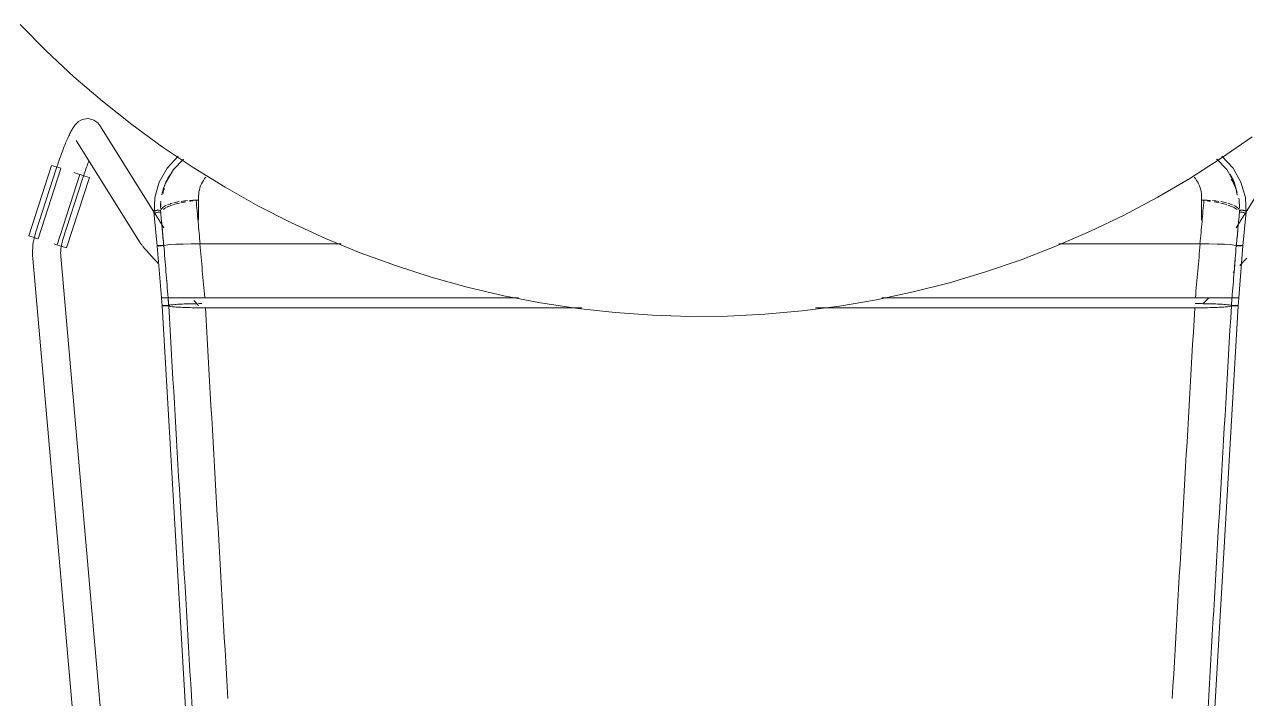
# Model space of a CAD drawing. Header units: millimetres. Extents: x 155927 to 317870, y -36033 to 97293.
# Drawn here: x 209891 to 210412, y 11743 to 12030 of the extents above; entities that cross this region are included whole.
import ezdxf

# ---------------------------------------------------------------- set-up
doc = ezdxf.new("R2010")
doc.units = ezdxf.units.MM
doc.header["$MEASUREMENT"] = 0
doc.layers.add('I-FURN', color=8, linetype='CONTINUOUS', lineweight=9)

msp = doc.modelspace()

# ---------------------------------------------------------------- linework, layer by layer
at = {"layer": 'I-FURN'}
for p, q in [((209889.43, 12030.43), (209900.68, 12019.05)), ((209900.68, 12019.05), (209912.37, 12008.14)), ((209912.37, 12008.14), (209924.5, 11997.7)), ((209924.5, 11997.7), (209937.03, 11987.76)), ((209912.04, 11986.45), (209911.8, 11986.06)), ((209912.29, 11986.84), (209912.04, 11986.45)), ((209912.57, 11987.23), (209912.29, 11986.84)), ((209912.88, 11987.63), (209912.57, 11987.23)), ((209913.25, 11988.06), (209912.88, 11987.63)), ((209913.72, 11988.52), (209913.25, 11988.06)), ((209914.35, 11989.04), (209913.72, 11988.52)), ((209915.26, 11989.61), (209914.35, 11989.04)), ((209916.64, 11990.13), (209915.26, 11989.61)), ((209918.61, 11990.3), (209916.64, 11990.13)), ((209920.84, 11989.71), (209918.61, 11990.3)), ((209922.57, 11988.49), (209920.84, 11989.71)), ((209922.57, 11988.49), (209923.47, 11987.37)), ((209946.5, 11950.6), (209923.47, 11987.37)), ((209937.03, 11987.76), (209949.95, 11978.32)), ((210435.25, 11987.37), (210412.22, 11950.6)), ((209909.47, 11981.38), (209909.22, 11980.82)), ((209909.71, 11981.92), (209909.47, 11981.38)), ((209909.94, 11982.45), (209909.71, 11981.92)), ((209910.18, 11982.96), (209909.94, 11982.45)), ((209910.41, 11983.45), (209910.18, 11982.96)), ((209910.64, 11983.93), (209910.41, 11983.45)), ((209910.87, 11984.38), (209910.64, 11983.93)), ((209911.1, 11984.82), (209910.87, 11984.38)), ((209911.33, 11985.25), (209911.1, 11984.82)), ((209911.56, 11985.66), (209911.33, 11985.25)), ((209911.8, 11986.06), (209911.56, 11985.66)), ((209913.3, 11981), (209940.6, 11937.41)), ((210401.64, 11973.44), (210414.76, 11982.6)), ((209907.47, 11976.45), (209907.22, 11975.77)), ((209907.73, 11977.11), (209907.47, 11976.45)), ((209907.98, 11977.77), (209907.73, 11977.11)), ((209908.23, 11978.41), (209907.98, 11977.77)), ((209908.48, 11979.03), (209908.23, 11978.41)), ((209908.73, 11979.64), (209908.48, 11979.03)), ((209908.98, 11980.24), (209908.73, 11979.64)), ((209909.22, 11980.82), (209908.98, 11980.24)), ((209949.95, 11978.32), (209963.24, 11969.41)), ((209905.45, 11970.78), (209905.2, 11970.04)), ((209905.7, 11971.51), (209905.45, 11970.78)), ((209905.95, 11972.24), (209905.7, 11971.51)), ((209906.2, 11972.96), (209905.95, 11972.24)), ((209906.45, 11973.68), (209906.2, 11972.96)), ((209906.71, 11974.38), (209906.45, 11973.68)), ((209906.96, 11975.08), (209906.71, 11974.38)), ((209907.22, 11975.77), (209906.96, 11975.08)), ((209918.19, 11970.85), (209917.96, 11970.21)), ((209918.43, 11971.49), (209918.19, 11970.85)), ((209918.66, 11972.11), (209918.43, 11971.49)), ((209952.1, 11969.18), (209956.85, 11974.33)), ((209954.79, 11968.6), (209959.05, 11973.07)), ((210388.16, 11964.82), (210401.64, 11973.44)), ((210403.93, 11968.6), (210399.67, 11973.07)), ((210406.62, 11969.18), (210401.87, 11974.33)), ((209893.1, 11940.39), (209902.78, 11970.4)), ((209904.81, 11968.84), (209896.1, 11942.03)), ((209897.14, 11939.09), (209906.83, 11969.09)), ((209902.78, 11970.4), (209904.74, 11969.77)), ((209904.74, 11969.77), (209906.71, 11969.13)), ((209904.96, 11969.3), (209904.81, 11968.84)), ((209905.2, 11970.04), (209904.96, 11969.3)), ((209914.9, 11966.49), (209905.21, 11936.48)), ((209914.8, 11966.52), (209912.32, 11967.32)), ((209915.02, 11966.45), (209916.99, 11965.81)), ((209916.33, 11965.46), (209916.22, 11965.14)), ((209916.56, 11966.16), (209916.33, 11965.46)), ((209916.79, 11966.85), (209916.56, 11966.16)), ((209917.02, 11967.53), (209916.79, 11966.85)), ((209916.99, 11965.81), (209918.94, 11965.18)), ((209917.25, 11968.21), (209917.02, 11967.53)), ((209917.49, 11968.88), (209917.25, 11968.21)), ((209917.72, 11969.55), (209917.49, 11968.88)), ((209917.96, 11970.21), (209917.72, 11969.55)), ((209948.71, 11963.17), (209952.1, 11969.18)), ((209951.42, 11962.77), (209954.79, 11968.6)), ((209963.24, 11969.41), (209976.87, 11961.03)), ((210407.3, 11962.77), (210403.93, 11968.6)), ((210410.01, 11963.17), (210406.62, 11969.18)), ((209907.51, 11938.32), (209916.22, 11965.14)), ((209909.25, 11935.18), (209918.94, 11965.18)), ((209946.84, 11956.65), (209948.71, 11963.17)), ((209976.87, 11961.03), (209990.83, 11953.21)), ((210374.35, 11956.74), (210388.16, 11964.82)), ((210411.88, 11956.65), (210410.01, 11963.17)), ((209946.55, 11949.74), (209946.84, 11956.65)), ((209964.5, 11955.53), (209965.55, 11955.53)), ((209965.49, 11956.77), (209965.49, 11947.02)), ((210360.23, 11949.22), (210374.35, 11956.74)), ((210393.17, 11955.53), (210394.22, 11955.53)), ((210393.23, 11947.02), (210393.23, 11956.77)), ((210412.17, 11949.74), (210411.88, 11956.65)), ((209946.43, 11950.64), (209947.85, 11936.15)), ((209950.77, 11943.78), (209946.73, 11950.23)), ((209990.83, 11953.21), (210005.09, 11945.96)), ((210411.99, 11950.23), (210407.95, 11943.78)), ((210412.29, 11950.64), (210410.87, 11936.15)), ((210005.09, 11945.96), (210019.62, 11939.27)), ((210345.82, 11942.28), (210360.23, 11949.22)), ((209895.05, 11939.76), (209893.1, 11940.39)), ((209897.02, 11939.13), (209895.05, 11939.76)), ((209895.48, 11939.83), (209895.24, 11938.72)), ((209895.77, 11940.94), (209895.48, 11939.83)), ((209896.1, 11942.03), (209895.77, 11940.94)), ((210331.14, 11935.91), (210345.82, 11942.28)), ((209894.72, 11934.18), (209894.7, 11933.04)), ((209894.78, 11935.32), (209894.72, 11934.18)), ((209894.88, 11936.46), (209894.78, 11935.32)), ((209895.04, 11937.59), (209894.88, 11936.46)), ((209895.24, 11938.72), (209895.04, 11937.59)), ((209905.11, 11936.51), (209903.95, 11936.89)), ((209907.3, 11935.81), (209905.33, 11936.44)), ((209906.71, 11933.74), (209906.74, 11934.41)), ((209906.74, 11934.41), (209906.8, 11935.06)), ((209906.8, 11935.06), (209906.89, 11935.72)), ((209906.89, 11935.72), (209907, 11936.37)), ((209907, 11936.37), (209907.14, 11937.02)), ((209907.14, 11937.02), (209907.31, 11937.66)), ((209909.25, 11935.18), (209907.3, 11935.81)), ((209907.31, 11937.66), (209907.5, 11938.3)), ((209907.5, 11938.3), (209907.51, 11938.32)), ((209940.6, 11937.41), (209940.82, 11937.09)), ((209940.82, 11937.09), (209941, 11936.83)), ((209941, 11936.83), (209941.17, 11936.6)), ((209941.17, 11936.6), (209941.35, 11936.38)), ((209941.35, 11936.38), (209941.53, 11936.16)), ((209941.53, 11936.16), (209941.72, 11935.93)), ((209941.72, 11935.93), (209941.92, 11935.69)), ((209941.92, 11935.69), (209942.13, 11935.43)), ((209942.13, 11935.43), (209942.36, 11935.17)), ((209942.36, 11935.17), (209942.61, 11934.89)), ((209942.61, 11934.89), (209942.86, 11934.59)), ((209942.86, 11934.59), (209943.14, 11934.28)), ((209943.14, 11934.28), (209943.42, 11933.96)), ((209947.92, 11936.17), (209947.85, 11936.15)), ((209947.85, 11936.15), (209947.92, 11936.12)), ((209947.86, 11936.15), (209947.92, 11936.17)), ((209947.86, 11936.15), (209949.68, 11913.94)), ((209947.92, 11936.12), (209947.86, 11936.15)), ((209948.11, 11936.2), (209947.92, 11936.17)), ((209947.92, 11936.12), (209948.1, 11936.1)), ((209948.11, 11936.1), (209947.92, 11936.12)), ((209948.1, 11936.1), (209948.4, 11936.07)), ((209948.41, 11936.22), (209948.11, 11936.2)), ((209948.11, 11936.2), (209948.41, 11936.22)), ((209948.4, 11936.07), (209948.11, 11936.1)), ((209948.4, 11936.07), (209948.78, 11936.06)), ((209948.78, 11936.06), (209948.4, 11936.07)), ((209948.79, 11936.23), (209948.41, 11936.22)), ((209948.41, 11936.22), (209948.79, 11936.23)), ((209948.78, 11936.06), (209949.23, 11936.05)), ((209949.23, 11936.05), (209948.78, 11936.06)), ((209949.24, 11936.24), (209948.79, 11936.23)), ((209948.79, 11936.23), (209949.25, 11936.24)), ((209949.23, 11936.05), (209949.72, 11936.04)), ((209949.72, 11936.04), (209949.23, 11936.05)), ((209949.73, 11936.25), (209949.24, 11936.24)), ((209949.25, 11936.24), (209949.74, 11936.25)), ((209950.23, 11936.25), (209949.73, 11936.25)), ((209949.74, 11936.25), (209950.24, 11936.25)), ((209950.22, 11936.04), (209950.69, 11936.05)), ((209950.69, 11936.05), (209950.22, 11936.04)), ((209950.7, 11936.24), (209950.23, 11936.25)), ((209950.24, 11936.25), (209950.71, 11936.24)), ((209951.59, 11936.43), (209950.7, 11936.24)), ((209950.71, 11936.24), (209951.59, 11936.43)), ((209951.59, 11936.43), (209953.31, 11936.61)), ((209953.33, 11936.61), (209951.59, 11936.43)), ((209953.33, 11936.61), (209955.77, 11936.76)), ((209955.81, 11936.76), (209953.33, 11936.61)), ((209955.8, 11936.76), (209958.84, 11936.87)), ((209958.91, 11936.88), (209955.81, 11936.76)), ((209958.9, 11936.88), (209962.35, 11936.95)), ((209962.34, 11936.95), (209958.91, 11936.88)), ((209966.2, 11936.98), (209962.44, 11936.95)), ((209962.44, 11936.95), (209966.08, 11936.98)), ((210026.32, 11936.98), (209966.2, 11936.98)), ((209966.2, 11936.98), (210026.32, 11936.98)), ((210019.62, 11939.27), (210034.42, 11933.18)), ((210316.22, 11930.14), (210331.14, 11935.91)), ((210392.52, 11936.98), (210332.4, 11936.98)), ((210332.4, 11936.98), (210392.52, 11936.98)), ((210396.28, 11936.95), (210392.52, 11936.98)), ((210392.64, 11936.98), (210396.28, 11936.95)), ((210396.37, 11936.95), (210399.82, 11936.88)), ((210399.81, 11936.88), (210396.38, 11936.95)), ((210402.91, 11936.76), (210399.81, 11936.88)), ((210399.88, 11936.87), (210402.92, 11936.76)), ((210405.39, 11936.61), (210402.91, 11936.76)), ((210402.95, 11936.76), (210405.39, 11936.61)), ((210407.13, 11936.43), (210405.39, 11936.61)), ((210405.41, 11936.61), (210407.13, 11936.43)), ((210407.13, 11936.43), (210408.01, 11936.24)), ((210408.02, 11936.24), (210407.13, 11936.43)), ((210408.01, 11936.24), (210408.48, 11936.25)), ((210408.49, 11936.25), (210408.02, 11936.24)), ((210408.03, 11936.05), (210408.5, 11936.04)), ((210408.5, 11936.04), (210408.03, 11936.05)), ((210408.48, 11936.25), (210408.98, 11936.25)), ((210408.99, 11936.25), (210408.49, 11936.25)), ((210408.5, 11936.04), (210409, 11936.04)), ((210409, 11936.04), (210408.5, 11936.04)), ((210408.98, 11936.25), (210409.47, 11936.24)), ((210409.48, 11936.24), (210408.99, 11936.25)), ((210409, 11936.04), (210409.49, 11936.05)), ((210409.49, 11936.05), (210409, 11936.04)), ((210410.86, 11936.15), (210409.04, 11913.94)), ((210409.47, 11936.24), (210409.93, 11936.23)), ((210409.93, 11936.23), (210409.48, 11936.24)), ((210409.49, 11936.05), (210409.94, 11936.06)), ((210409.94, 11936.06), (210409.49, 11936.05)), ((210410.31, 11936.22), (210409.93, 11936.23)), ((210409.93, 11936.23), (210410.31, 11936.22)), ((210410.61, 11936.2), (210410.31, 11936.22)), ((210410.31, 11936.22), (210410.6, 11936.2)), ((210410.32, 11936.07), (210410.62, 11936.1)), ((210410.61, 11936.1), (210410.32, 11936.07)), ((210410.8, 11936.17), (210410.61, 11936.2)), ((210410.8, 11936.12), (210410.61, 11936.1)), ((210410.62, 11936.1), (210410.8, 11936.12)), ((210410.8, 11936.17), (210410.86, 11936.15)), ((210410.87, 11936.15), (210410.8, 11936.17)), ((210410.8, 11936.12), (210410.87, 11936.15)), ((210410.86, 11936.15), (210410.8, 11936.12)), ((209894.7, 11933.04), (209894.73, 11931.9)), ((209894.73, 11931.9), (209894.8, 11930.76)), ((209894.8, 11930.76), (209894.81, 11930.71)), ((209894.81, 11930.71), (209933.76, 11487.39)), ((209906.7, 11933.08), (209906.71, 11933.74)), ((209906.72, 11932.42), (209906.7, 11933.08)), ((209906.76, 11931.76), (209906.72, 11932.42)), ((209944.06, 11507.26), (209906.76, 11931.76)), ((209943.42, 11933.96), (209943.73, 11933.62)), ((209943.73, 11933.62), (209944.04, 11933.27)), ((209944.04, 11933.27), (209944.37, 11932.91)), ((209944.37, 11932.91), (209944.71, 11932.53)), ((209944.71, 11932.53), (209945.07, 11932.14)), ((209945.07, 11932.14), (209945.44, 11931.74)), ((209945.44, 11931.74), (209945.82, 11931.33)), ((209945.82, 11931.33), (209946.21, 11930.9)), ((209946.21, 11930.9), (209946.61, 11930.47)), ((209946.61, 11930.47), (209947.03, 11930.02)), ((209947.03, 11930.02), (209947.45, 11929.57)), ((209947.45, 11929.57), (209947.88, 11929.11)), ((209947.88, 11929.11), (209948.32, 11928.63)), ((210034.42, 11933.18), (210049.44, 11927.68)), ((210301.08, 11924.97), (210316.22, 11930.14)), ((210410.84, 11929.11), (210410.4, 11928.63)), ((210411.27, 11929.57), (210410.84, 11929.11)), ((210411.69, 11930.02), (210411.27, 11929.57)), ((210412.11, 11930.47), (210411.69, 11930.02)), ((210412.51, 11930.9), (210412.11, 11930.47)), ((210049.44, 11927.68), (210064.67, 11922.79)), ((210285.75, 11920.4), (210301.08, 11924.97)), ((210407.14, 11925.19), (210406.65, 11924.68)), ((210409.95, 11928.16), (210409.49, 11927.67)), ((210410.4, 11928.63), (210409.95, 11928.16)), ((210064.67, 11922.79), (210080.09, 11918.51)), ((210080.09, 11918.51), (210095.66, 11914.85)), ((210270.24, 11916.46), (210285.75, 11920.4)), ((209949.68, 11913.94), (209949.75, 11913.95)), ((209949.74, 11913.95), (209949.68, 11913.94)), ((209949.95, 11910.59), (209949.68, 11913.94)), ((209949.75, 11913.94), (209949.68, 11913.94)), ((209949.68, 11913.94), (209949.75, 11913.94)), ((209950.23, 11913.95), (209949.93, 11913.95)), ((209949.94, 11913.95), (209950.23, 11913.95)), ((209950.23, 11913.95), (209950.61, 11913.95)), ((209950.61, 11913.95), (209950.23, 11913.95)), ((209950.62, 11913.94), (209950.23, 11913.94)), ((209950.23, 11913.94), (209950.61, 11913.94)), ((209950.61, 11913.95), (209951.06, 11913.95)), ((209951.06, 11913.95), (209950.61, 11913.95)), ((209950.61, 11913.94), (209951.07, 11913.94)), ((209951.07, 11913.94), (209950.62, 11913.94)), ((209951.06, 11913.95), (209951.55, 11913.95)), ((209951.55, 11913.95), (209951.06, 11913.95)), ((209951.56, 11913.94), (209951.07, 11913.94)), ((209951.07, 11913.94), (209951.56, 11913.94)), ((209951.55, 11913.95), (209952.05, 11913.95)), ((209952.05, 11913.95), (209951.55, 11913.95)), ((209952.06, 11913.94), (209951.56, 11913.94)), ((209951.56, 11913.94), (209952.05, 11913.94)), ((209952.05, 11913.95), (209952.52, 11913.95)), ((209952.52, 11913.95), (209952.05, 11913.95)), ((209952.05, 11913.94), (209952.52, 11913.94)), ((209952.53, 11913.94), (209952.06, 11913.94)), ((209952.52, 11913.95), (209953.41, 11913.97)), ((209953.4, 11913.97), (209952.52, 11913.95)), ((209955.15, 11913.98), (209953.4, 11913.97)), ((209953.41, 11913.97), (209955.15, 11913.98)), ((209955.18, 11913.91), (209953.42, 11913.92)), ((209953.42, 11913.92), (209955.17, 11913.91)), ((209957.65, 11913.99), (209955.15, 11913.98)), ((209955.16, 11913.98), (209957.65, 11913.99)), ((209955.17, 11913.91), (209957.67, 11913.9)), ((209957.67, 11913.9), (209955.18, 11913.91)), ((209960.79, 11914), (209957.65, 11913.99)), ((209957.66, 11913.99), (209960.79, 11914)), ((209960.8, 11913.89), (209957.67, 11913.9)), ((209957.67, 11913.9), (209960.79, 11913.89)), ((209960.79, 11914), (209964.36, 11914.01)), ((209964.36, 11914.01), (209960.79, 11914)), ((209968.13, 11913.88), (209964.35, 11913.88)), ((209964.35, 11913.88), (209968.13, 11913.88)), ((209964.36, 11914.01), (209968.14, 11914.01)), ((209968.14, 11914.01), (209964.36, 11914.01)), ((209968.14, 11914.01), (210101.88, 11914.01)), ((210101.88, 11914.01), (209968.14, 11914.01)), ((210095.66, 11914.85), (210111.37, 11911.82)), ((210254.59, 11913.13), (210270.24, 11916.46)), ((210256.94, 11914.01), (210390.58, 11914.01)), ((210390.58, 11914.01), (210256.94, 11914.01)), ((210390.58, 11914.01), (210394.36, 11914.01)), ((210394.36, 11914.01), (210390.58, 11914.01)), ((210393.8, 11911.33), (210396.37, 11914)), ((210394.36, 11914.01), (210397.93, 11914)), ((210397.93, 11914), (210394.36, 11914.01)), ((210397.92, 11913.89), (210394.37, 11913.88)), ((210394.37, 11913.88), (210397.93, 11913.89)), ((210397.93, 11914), (210401.06, 11913.99)), ((210401.06, 11913.99), (210397.93, 11914)), ((210403.54, 11913.91), (210401.05, 11913.9)), ((210401.05, 11913.9), (210403.55, 11913.91)), ((210403.57, 11913.98), (210401.06, 11913.99)), ((210401.07, 11913.99), (210403.56, 11913.98)), ((210405.3, 11913.92), (210403.54, 11913.91)), ((210403.55, 11913.91), (210405.3, 11913.92)), ((210403.57, 11913.98), (210405.31, 11913.97)), ((210405.32, 11913.97), (210403.57, 11913.98)), ((210405.31, 11913.97), (210406.2, 11913.95)), ((210406.2, 11913.95), (210405.32, 11913.97)), ((210406.66, 11913.94), (210406.19, 11913.94)), ((210406.2, 11913.95), (210406.67, 11913.95)), ((210406.67, 11913.95), (210406.2, 11913.95)), ((210406.2, 11913.94), (210406.67, 11913.94)), ((210407.16, 11913.94), (210406.66, 11913.94)), ((210406.67, 11913.95), (210407.17, 11913.95)), ((210407.17, 11913.95), (210406.67, 11913.95)), ((210406.67, 11913.94), (210407.16, 11913.94)), ((210407.65, 11913.94), (210407.16, 11913.94)), ((210407.16, 11913.94), (210407.65, 11913.94)), ((210407.17, 11913.95), (210407.66, 11913.95)), ((210407.66, 11913.95), (210407.17, 11913.95)), ((210408.1, 11913.94), (210407.65, 11913.94)), ((210407.65, 11913.94), (210408.11, 11913.94)), ((210407.66, 11913.95), (210408.11, 11913.95)), ((210408.11, 11913.95), (210407.66, 11913.95)), ((210408.48, 11913.94), (210408.1, 11913.94)), ((210408.11, 11913.95), (210408.49, 11913.95)), ((210408.49, 11913.95), (210408.11, 11913.95)), ((210408.11, 11913.94), (210408.49, 11913.94)), ((210408.78, 11913.94), (210408.48, 11913.94)), ((210408.49, 11913.95), (210408.78, 11913.95)), ((210408.79, 11913.95), (210408.49, 11913.95)), ((210408.49, 11913.94), (210408.78, 11913.94)), ((210408.77, 11910.59), (210409.04, 11913.94)), ((210408.78, 11913.95), (210408.97, 11913.95)), ((210408.97, 11913.94), (210408.78, 11913.94)), ((210408.78, 11913.94), (210408.97, 11913.94)), ((210408.97, 11913.95), (210408.79, 11913.95)), ((210408.97, 11913.95), (210409.04, 11913.94)), ((210409.04, 11913.94), (210408.97, 11913.95)), ((210409.04, 11913.94), (210408.97, 11913.94)), ((210408.97, 11913.94), (210409.04, 11913.94)), ((209950.02, 11910.61), (209949.96, 11910.59)), ((209949.96, 11910.59), (209969.24, 11578.68)), ((209949.96, 11910.59), (209950.02, 11910.56)), ((209950.21, 11910.64), (209950.02, 11910.61)), ((209950.02, 11910.56), (209950.21, 11910.53)), ((209950.51, 11910.66), (209950.21, 11910.64)), ((209950.21, 11910.53), (209950.5, 11910.51)), ((209950.5, 11910.51), (209950.88, 11910.49)), ((209950.89, 11910.68), (209950.51, 11910.66)), ((209950.88, 11910.49), (209951.33, 11910.48)), ((209951.34, 11910.69), (209950.89, 11910.68)), ((209951.33, 11910.48), (209951.82, 11910.47)), ((209951.83, 11910.7), (209951.34, 11910.69)), ((209951.82, 11910.47), (209952.32, 11910.48)), ((209952.33, 11910.69), (209951.83, 11910.7)), ((209952.32, 11910.48), (209952.79, 11910.49)), ((209952.8, 11910.69), (209952.33, 11910.69)), ((209952.79, 11910.49), (209953.68, 11910.28)), ((209953.7, 11910.9), (209952.8, 11910.69)), ((209953.68, 11910.28), (209955.43, 11910.08)), ((209955.45, 11911.09), (209953.7, 11910.9)), ((209955.43, 11910.08), (209957.93, 11909.92)), ((209957.95, 11911.25), (209955.45, 11911.09)), ((209957.93, 11909.92), (209961.06, 11909.8)), ((209961.07, 11911.37), (209957.95, 11911.25)), ((209961.06, 11909.8), (209964.62, 11909.72)), ((209964.62, 11911.45), (209961.07, 11911.37)), ((209963.45, 11912.86), (209965.51, 11910.72)), ((209964.62, 11909.72), (209968.41, 11909.69)), ((209966.87, 11911.47), (209965.5, 11911.46)), ((209968.41, 11909.69), (210128.98, 11909.69)), ((210128.98, 11909.69), (209968.41, 11909.69)), ((210111.37, 11911.82), (210127.19, 11909.41)), ((210127.19, 11909.41), (210143.09, 11907.64)), ((210207.02, 11906.95), (210222.95, 11908.38)), ((210222.95, 11908.38), (210238.82, 11910.44)), ((210228.65, 11909.69), (210390.31, 11909.69)), ((210390.31, 11909.69), (210228.65, 11909.69)), ((210238.82, 11910.44), (210254.59, 11913.13)), ((210408.76, 11910.59), (210389.48, 11578.68)), ((210390.31, 11909.69), (210394.1, 11909.72)), ((210394.1, 11911.45), (210390.42, 11911.48)), ((210397.65, 11911.37), (210394.1, 11911.45)), ((210394.1, 11909.72), (210397.66, 11909.8)), ((210400.77, 11911.25), (210397.65, 11911.37)), ((210397.66, 11909.8), (210400.79, 11909.92)), ((210403.27, 11911.09), (210400.77, 11911.25)), ((210400.79, 11909.92), (210403.29, 11910.08)), ((210405.02, 11910.9), (210403.27, 11911.09)), ((210403.29, 11910.08), (210405.04, 11910.28)), ((210405.92, 11910.69), (210405.02, 11910.9)), ((210405.04, 11910.28), (210405.93, 11910.49)), ((210406.39, 11910.69), (210405.92, 11910.69)), ((210405.93, 11910.49), (210406.4, 11910.48)), ((210406.89, 11910.7), (210406.39, 11910.69)), ((210406.4, 11910.48), (210406.9, 11910.47)), ((210407.38, 11910.69), (210406.89, 11910.7)), ((210406.9, 11910.47), (210407.39, 11910.48)), ((210407.83, 11910.68), (210407.38, 11910.69)), ((210407.39, 11910.48), (210407.84, 11910.49)), ((210408.21, 11910.66), (210407.83, 11910.68)), ((210407.84, 11910.49), (210408.22, 11910.51)), ((210408.51, 11910.64), (210408.21, 11910.66)), ((210408.22, 11910.51), (210408.51, 11910.53)), ((210408.7, 11910.61), (210408.51, 11910.64)), ((210408.51, 11910.53), (210408.7, 11910.56)), ((210408.76, 11910.59), (210408.7, 11910.61)), ((210408.7, 11910.56), (210408.76, 11910.59)), ((210143.09, 11907.64), (210159.05, 11906.51)), ((210159.05, 11906.51), (210175.04, 11906.02)), ((210175.04, 11906.02), (210191.04, 11906.17)), ((210191.04, 11906.17), (210207.02, 11906.95))]:
    msp.add_line(p, q, dxfattribs=at)
for points in [[(210399.61, 11973.05), (210400.08, 11972.67), (210400.54, 11972.27), (210401, 11971.87)], [(209950.93, 11960.59), (209950.67, 11959.88), (209950.49, 11959.16), (209950.36, 11958.42)], [(209949.3, 11952.73), (209949.31, 11953.55), (209949.35, 11954.38), (209949.43, 11955.2)], [(209958.15, 11955.06), (209959, 11955.18), (209959.87, 11955.3), (209960.78, 11955.36)], [(209963.09, 11955.29), (209962.61, 11955.24), (209962.14, 11955.18), (209961.68, 11955.11)], [(209961.71, 11955.43), (209962.62, 11955.49), (209963.55, 11955.52), (209964.5, 11955.53)], [(209964.5, 11955.53), (209964.76, 11952.5), (209965.3, 11946.36), (209965.89, 11940.11), (209966.2, 11936.98)], [(209965.55, 11955.52), (209965.5, 11956.04), (209965.49, 11956.56), (209965.5, 11957.08)], [(209965.55, 11955.52), (209965.54, 11955.52), (209965.52, 11955.52), (209965.51, 11955.52)], [(210394.22, 11955.53), (210393.96, 11952.5), (210393.42, 11946.36), (210392.83, 11940.11), (210392.52, 11936.98)], [(210393.22, 11957.05), (210393.23, 11956.54), (210393.21, 11956.03), (210393.17, 11955.53)], [(210394.22, 11955.53), (210395.17, 11955.52), (210396.09, 11955.49), (210397, 11955.43)], [(210397.05, 11955.11), (210396.58, 11955.18), (210396.11, 11955.23), (210395.63, 11955.28)], [(210397.93, 11955.36), (210398.83, 11955.29), (210399.72, 11955.18), (210400.57, 11955.06)], [(210409.11, 11956.47), (210409.3, 11955.24), (210409.34, 11953.98), (210409.34, 11952.72)], [(209949.27, 11951.19), (209949.41, 11951.59), (209949.98, 11952.34), (209951.12, 11953.04), (209951.81, 11953.36)], [(209949.27, 11951.19), (209949.51, 11948.75), (209949.98, 11943.8), (209950.46, 11938.76), (209950.7, 11936.24)], [(209949.41, 11953.97), (209949.35, 11953.32), (209949.34, 11952.67), (209949.35, 11952.02)], [(209951.85, 11952.5), (209951.21, 11952.19), (209950.82, 11951.87), (209950.49, 11951.55)], [(209954.27, 11953.47), (209953.46, 11953.2), (209952.65, 11952.92), (209952.1, 11952.62)], [(209952.27, 11953.56), (209952.85, 11953.81), (209953.51, 11954.04), (209954.25, 11954.25)], [(209957.31, 11954.31), (209956.39, 11954.1), (209955.45, 11953.87), (209954.6, 11953.62)], [(209954.92, 11954.43), (209955.66, 11954.62), (209956.46, 11954.77), (209957.3, 11954.93)], [(209959.97, 11954.85), (209959.29, 11954.73), (209958.64, 11954.6), (209957.98, 11954.46)], [(210400.74, 11954.46), (210400.1, 11954.6), (210399.43, 11954.74), (210398.75, 11954.86)], [(210404, 11953.61), (210403.2, 11953.86), (210402.32, 11954.09), (210401.4, 11954.31)], [(210401.42, 11954.93), (210402.26, 11954.78), (210403.07, 11954.62), (210403.81, 11954.43)], [(210406.62, 11952.62), (210405.99, 11952.92), (210405.24, 11953.19), (210404.42, 11953.46)], [(210404.47, 11954.25), (210405.2, 11954.04), (210405.84, 11953.81), (210406.44, 11953.56)], [(210408.44, 11951.55), (210408.03, 11951.87), (210407.51, 11952.2), (210406.87, 11952.51)], [(210409.45, 11951.19), (210409.21, 11948.75), (210408.74, 11943.8), (210408.26, 11938.76), (210408.02, 11936.24)], [(210409.41, 11952.02), (210409.4, 11952.92), (210409.34, 11953.82), (210409.23, 11954.71)], [(210412.11, 11949.89), (210412.07, 11949.93), (210411.94, 11950.03), (210411.65, 11950.16), (210411.26, 11950.28), (210410.8, 11950.37), (210410.31, 11950.44), (210409.81, 11950.47), (210409.5, 11950.47), (210409.35, 11950.46)], [(209949.98, 11943.14), (209950.22, 11940.79), (209950.45, 11938.43), (209950.69, 11936.05)], [(210408.74, 11943.14), (210408.51, 11940.85), (210408.28, 11938.55), (210408.05, 11936.24)], [(209951.6, 11925.1), (209951.3, 11928.76), (209950.99, 11932.41), (209950.69, 11936.05)], [(209952.52, 11913.95), (209952.22, 11917.67), (209951.61, 11925.11), (209951.01, 11932.53), (209950.71, 11936.24)], [(209967.11, 11925.5), (209966.77, 11929.33), (209966.42, 11933.15), (209966.08, 11936.98)], [(210392.64, 11936.98), (210392.29, 11933.15), (210391.95, 11929.33), (210391.61, 11925.5)], [(210406.2, 11913.95), (210406.5, 11917.67), (210407.11, 11925.11), (210407.71, 11932.53), (210408.01, 11936.24)], [(209968.14, 11914.01), (209967.8, 11917.84), (209967.46, 11921.67), (209967.11, 11925.5)], [(210391.61, 11925.5), (210391.26, 11921.67), (210390.92, 11917.84), (210390.58, 11914.01)], [(209952, 11920.26), (209951.97, 11920.67), (209951.93, 11921.08), (209951.9, 11921.49)], [(209952.52, 11913.95), (209952.56, 11913.37), (209952.65, 11912.22), (209952.74, 11911.06), (209952.79, 11910.49)], [(209952.53, 11913.94), (209952.57, 11913.4), (209952.66, 11912.31), (209952.75, 11911.23), (209952.8, 11910.69)], [(210406.19, 11913.94), (210406.15, 11913.4), (210406.06, 11912.31), (210405.97, 11911.23), (210405.92, 11910.69)], [(210406.2, 11913.95), (210406.15, 11913.37), (210406.07, 11912.22), (210405.98, 11911.06), (210405.93, 11910.49)], [(209972.11, 11578.49), (209968.89, 11633.72), (209962.45, 11744.32), (209956.01, 11855.08), (209952.79, 11910.49)], [(209965.5, 11911.46), (209965.95, 11911.47), (209966.41, 11911.47), (209966.87, 11911.47)], [(209977.99, 11743.2), (209974.8, 11798.66), (209971.6, 11854.17), (209968.41, 11909.69)], [(210390.31, 11909.69), (210387.12, 11854.17), (210383.92, 11798.64), (210380.72, 11743.2)], [(210386.61, 11578.49), (210389.83, 11633.72), (210396.27, 11744.32), (210402.71, 11855.08), (210405.93, 11910.49)], [(210405.92, 11910.69), (210406.52, 11910.7), (210408.03, 11910.7), (210408.77, 11910.62), (210408.77, 11910.59)]]:
    msp.add_open_spline(points, degree=3, dxfattribs=at)
for points, knots in [([(209949.87, 11957.88), (209950.31, 11959.96), (209951.29, 11962.91), (209952.84, 11965.58), (209953.38, 11966.38)], [-0.8210019, -0.8210019, -0.8210019, -0.8210019, -0.6666667, -0.5975811, -0.5975811, -0.5975811, -0.5975811]), ([(209965.55, 11955.53), (209965.33, 11957.91), (209965.96, 11961.52), (209967.89, 11964.51), (209968.66, 11965.42)], [0, 0, 0, 0, 0.3333333, 0.5, 0.5, 0.5, 0.5]), ([(210390.06, 11965.42), (210390.83, 11964.51), (210392.76, 11961.52), (210393.39, 11957.91), (210393.17, 11955.53)], [0.5, 0.5, 0.5, 0.5, 0.6666667, 1, 1, 1, 1]), ([(210405.25, 11966.65), (210405.81, 11965.76), (210407.48, 11962.94), (210408.09, 11959.84), (210408.38, 11957.7)], [0.591443, 0.591443, 0.591443, 0.591443, 0.6666667, 0.8236682, 0.8236682, 0.8236682, 0.8236682]), ([(210408.38, 11958.8), (210407.98, 11960.14), (210407.25, 11962.1), (210406.25, 11963.93), (210405.9, 11964.51)], [0.2297626, 0.2297626, 0.2297626, 0.2297626, 0.3333333, 0.3824546, 0.3824546, 0.3824546, 0.3824546]), ([(209946.48, 11950.79), (209946.5, 11950.81), (209946.54, 11950.86), (209946.65, 11950.93), (209946.84, 11951.03), (209947.16, 11951.13), (209947.56, 11951.21), (209947.91, 11951.24), (209948.29, 11951.26), (209948.73, 11951.25), (209949.09, 11951.22), (209949.27, 11951.19)], [0.5555556, 0.5555556, 0.5555556, 0.5555556, 0.5833333, 0.6180556, 0.6527778, 0.7222222, 0.7916667, 0.8263889, 0.8611111, 0.9305556, 1, 1, 1, 1]), ([(209949.37, 11950.46), (209949.15, 11950.47), (209948.66, 11950.46), (209947.91, 11950.38), (209947.24, 11950.23), (209946.81, 11950.05), (209946.65, 11949.93), (209946.61, 11949.89)], [-1, -1, -1, -1, -0.90625, -0.8125, -0.71875, -0.625, -0.5625, -0.5625, -0.5625, -0.5625]), ([(210406.93, 11953.35), (210407.61, 11953.03), (210408.75, 11952.33), (210409.31, 11951.59), (210409.45, 11951.19)], [0.6690305, 0.6690305, 0.6690305, 0.6690305, 0.8333333, 1, 1, 1, 1]), ([(210409.45, 11951.19), (210409.6, 11951.21), (210409.88, 11951.24), (210410.3, 11951.26), (210410.68, 11951.25), (210410.97, 11951.23), (210411.24, 11951.19), (210411.49, 11951.14), (210411.71, 11951.08), (210411.91, 11951.02), (210412.11, 11950.92), (210412.21, 11950.83), (210412.24, 11950.79)], [0, 0, 0, 0, 0.0555556, 0.1111111, 0.1666667, 0.1944444, 0.2222222, 0.2777778, 0.3055556, 0.3333333, 0.3888889, 0.4444444, 0.4444444, 0.4444444, 0.4444444]), ([(210406.2, 11913.94), (210406.5, 11917.63), (210406.94, 11922.97), (210407.38, 11928.3), (210407.52, 11929.94)], [0, 0, 0, 0, 0.5, 0.7233886, 0.7233886, 0.7233886, 0.7233886]), ([(209949.95, 11910.59), (209949.95, 11910.6), (209950.09, 11910.63), (209950.49, 11910.66), (209950.87, 11910.68), (209951.33, 11910.69), (209951.83, 11910.7), (209952.33, 11910.7), (209952.65, 11910.69), (209952.8, 11910.69)], [-0.5, -0.5, -0.5, -0.5, -0.375, -0.3125, -0.25, -0.1875, -0.125, -0.0625, 0, 0, 0, 0]), ([(209952.79, 11910.49), (209952.56, 11910.48), (209952.07, 11910.47), (209951.44, 11910.48), (209950.98, 11910.49), (209950.57, 11910.5), (209950.11, 11910.53), (209949.95, 11910.57), (209949.95, 11910.59)], [-1, -1, -1, -1, -0.90625, -0.8125, -0.765625, -0.71875, -0.625, -0.501507, -0.501507, -0.501507, -0.501507]), ([(209968.41, 11909.69), (209967.13, 11909.69), (209964.58, 11909.71), (209960.98, 11909.79), (209957.81, 11909.91), (209954.45, 11910.13), (209953.07, 11910.34), (209952.79, 11910.49)], [-1, -1, -1, -1, -0.833333, -0.666667, -0.5, -0.333333, 0, 0, 0, 0]), ([(209952.8, 11910.69), (209953.09, 11910.83), (209954.48, 11911.04), (209957.83, 11911.26), (209960.99, 11911.38), (209963.38, 11911.43), (209964.61, 11911.45)], [-1, -1, -1, -1, -0.6666667, -0.5, -0.3333333, -0.1666667, -0.1666667, -0.1666667, -0.1666667]), ([(210405.93, 11910.49), (210405.65, 11910.34), (210404.27, 11910.13), (210400.91, 11909.91), (210397.74, 11909.79), (210394.14, 11909.71), (210391.59, 11909.69), (210390.31, 11909.69)], [-1, -1, -1, -1, -0.666667, -0.5, -0.333333, -0.166667, 0, 0, 0, 0]), ([(210390.42, 11911.48), (210392.94, 11911.48), (210396.71, 11911.42), (210400.89, 11911.26), (210404.24, 11911.04), (210405.63, 11910.83), (210405.92, 11910.69)], [-0.996036, -0.996036, -0.996036, -0.996036, -0.6666667, -0.5, -0.3333333, 0, 0, 0, 0]), ([(210408.77, 11910.59), (210408.77, 11910.57), (210408.63, 11910.54), (210408.24, 11910.51), (210407.85, 11910.49), (210407.4, 11910.48), (210406.9, 11910.47), (210406.4, 11910.48), (210406.08, 11910.48), (210405.93, 11910.49)], [-0.498493, -0.498493, -0.498493, -0.498493, -0.375, -0.3125, -0.25, -0.1875, -0.125, -0.0625, 0, 0, 0, 0])]:
    msp.add_open_spline(points, degree=3, knots=knots, dxfattribs=at)

doc.saveas('drawing.dxf')
